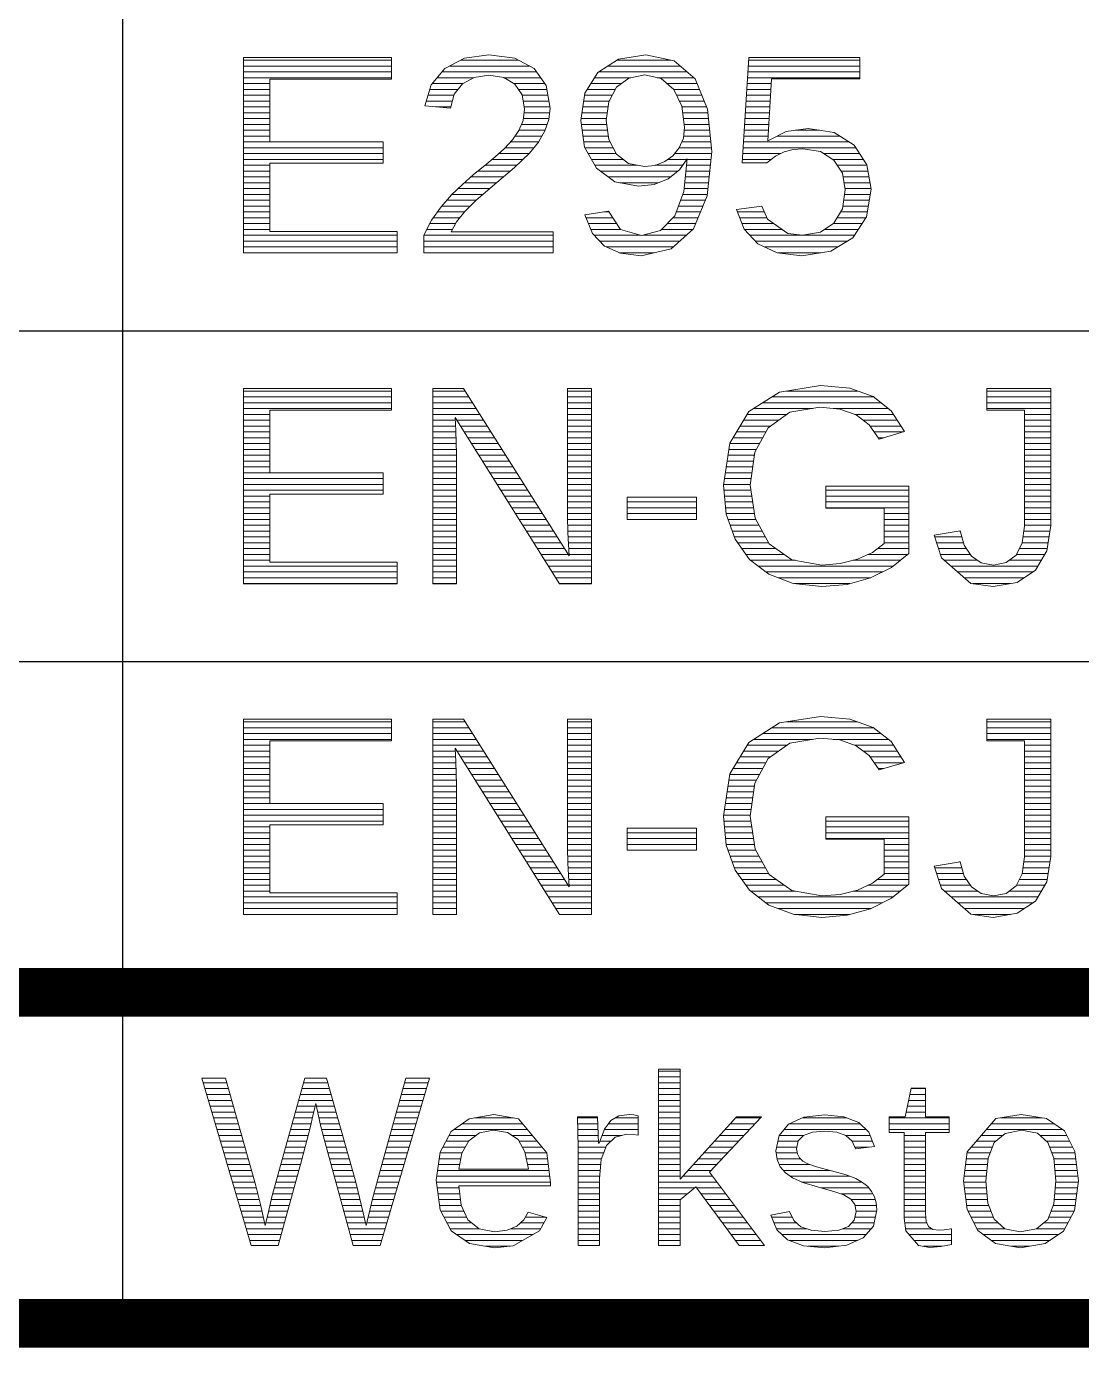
# Model space of a CAD drawing. Header units: millimetres. Extents: x 20 to 410, y 10 to 287.
# Drawn here: x 164.01 to 174.85, y 9.75 to 23.33 of the extents above; entities that cross this region are included whole.
import ezdxf

# ---------------------------------------------------------------- set-up
doc = ezdxf.new("R2010")
doc.units = ezdxf.units.MM
for name, color, linetype, lineweight in [('DUENN', 7, 'Continuous', 25), ('KANTEN', 7, 'Continuous', 50), ('TEXT', 7, 'Continuous', 13)]:
    doc.layers.add(name, color=color, linetype=linetype, lineweight=lineweight)

msp = doc.modelspace()

# ---------------------------------------------------------------- linework, layer by layer
at = {"layer": 'DUENN', "lineweight": 25}
for points in [[(165, 10), (165, 61)], [(20, 20.2), (200, 20.2)], [(20, 16.8), (200, 16.8)]]:
    msp.add_lwpolyline(points, dxfattribs=at)
at = {"layer": 'KANTEN', "lineweight": 50, "const_width": 0.5}
for points in [[(20, 10), (410, 10), (410, 287), (20, 287)], [(20, 10), (200, 10), (200, 61), (20, 61)]]:
    msp.add_lwpolyline(points, close=True, dxfattribs=at)
msp.add_lwpolyline([(20, 13.4), (200, 13.4)], dxfattribs=at)
at = {"layer": 'TEXT', "lineweight": 13}
for p, q in [((166.239, 22.981), (167.762, 22.981)), ((168.472, 22.981), (169.065, 22.981)), ((170.076, 22.981), (170.635, 22.981)), ((171.43, 22.981), (172.572, 22.981)), ((166.239, 22.921), (167.762, 22.921)), ((166.239, 22.861), (167.762, 22.861)), ((168.281, 22.861), (169.249, 22.861)), ((168.359, 22.921), (169.175, 22.921)), ((169.889, 22.861), (170.796, 22.861)), ((169.982, 22.921), (170.727, 22.921)), ((171.422, 22.861), (172.572, 22.861)), ((171.426, 22.921), (172.572, 22.921)), ((166.239, 22.801), (167.762, 22.801)), ((166.239, 22.741), (166.511, 22.741)), ((166.239, 22.681), (166.511, 22.681)), ((168.155, 22.681), (168.447, 22.681)), ((168.181, 22.741), (168.498, 22.741)), ((168.231, 22.801), (168.607, 22.801)), ((168.916, 22.801), (169.292, 22.801)), ((169.018, 22.741), (169.334, 22.741)), ((169.065, 22.681), (169.356, 22.681)), ((169.772, 22.681), (170.06, 22.681)), ((169.809, 22.741), (170.123, 22.741)), ((169.847, 22.801), (170.219, 22.801)), ((170.489, 22.801), (170.865, 22.801)), ((170.591, 22.741), (170.899, 22.741)), ((170.661, 22.681), (170.924, 22.681)), ((171.411, 22.681), (171.659, 22.681)), ((171.415, 22.741), (171.662, 22.741)), ((171.419, 22.801), (172.572, 22.801)), ((166.239, 22.621), (166.511, 22.621)), ((166.239, 22.561), (166.511, 22.561)), ((168.119, 22.561), (168.387, 22.561)), ((168.137, 22.621), (168.404, 22.621)), ((169.103, 22.621), (169.366, 22.621)), ((169.113, 22.561), (169.377, 22.561)), ((169.735, 22.561), (169.995, 22.561)), ((169.745, 22.621), (170.028, 22.621)), ((170.69, 22.621), (170.949, 22.621)), ((170.72, 22.561), (170.974, 22.561)), ((171.404, 22.561), (171.651, 22.561)), ((171.407, 22.621), (171.655, 22.621)), ((166.239, 22.501), (166.511, 22.501)), ((166.239, 22.441), (166.511, 22.441)), ((168.211, 22.501), (168.37, 22.501)), ((169.122, 22.441), (169.384, 22.441)), ((169.123, 22.501), (169.387, 22.501)), ((169.717, 22.441), (169.976, 22.441)), ((169.726, 22.501), (169.984, 22.501)), ((170.746, 22.501), (170.999, 22.501)), ((170.753, 22.441), (171.012, 22.441)), ((171.396, 22.441), (171.644, 22.441)), ((171.4, 22.501), (171.648, 22.501)), ((166.239, 22.381), (166.511, 22.381)), ((166.239, 22.321), (166.511, 22.321)), ((169.095, 22.321), (169.359, 22.321)), ((169.114, 22.381), (169.378, 22.381)), ((169.707, 22.381), (169.968, 22.381)), ((169.71, 22.321), (169.97, 22.321)), ((170.761, 22.381), (171.018, 22.381)), ((170.769, 22.321), (171.024, 22.321)), ((171.389, 22.321), (171.637, 22.321)), ((171.393, 22.381), (171.64, 22.381)), ((166.239, 22.261), (166.511, 22.261)), ((166.239, 22.201), (166.511, 22.201)), ((166.239, 22.141), (166.511, 22.141)), ((168.984, 22.141), (169.271, 22.141)), ((169.03, 22.201), (169.305, 22.201)), ((169.071, 22.261), (169.338, 22.261)), ((169.719, 22.261), (169.978, 22.261)), ((169.728, 22.201), (169.987, 22.201)), ((169.737, 22.141), (170.004, 22.141)), ((170.742, 22.141), (171.042, 22.141)), ((170.761, 22.201), (171.036, 22.201)), ((170.769, 22.261), (171.03, 22.261)), ((171.378, 22.141), (172.458, 22.141)), ((171.381, 22.201), (171.629, 22.201)), ((171.385, 22.261), (171.633, 22.261)), ((171.722, 22.201), (172.363, 22.201)), ((171.907, 22.261), (172.157, 22.261)), ((166.239, 22.081), (167.676, 22.081)), ((166.239, 22.021), (167.676, 22.021)), ((168.865, 22.021), (169.174, 22.021)), ((168.93, 22.081), (169.223, 22.081)), ((169.747, 22.081), (170.036, 22.081)), ((169.781, 22.021), (170.068, 22.021)), ((170.67, 22.021), (171.049, 22.021)), ((170.717, 22.081), (171.048, 22.081)), ((171.37, 22.021), (171.76, 22.021)), ((171.374, 22.081), (172.53, 22.081)), ((172.2, 22.021), (172.569, 22.021)), ((166.239, 21.961), (167.676, 21.961)), ((166.239, 21.901), (166.511, 21.901)), ((168.723, 21.901), (169.049, 21.901)), ((168.796, 21.961), (169.112, 21.961)), ((169.815, 21.961), (170.142, 21.961)), ((169.849, 21.901), (170.289, 21.901)), ((170.471, 21.901), (170.753, 21.901)), ((170.6, 21.961), (170.793, 21.961)), ((170.791, 21.901), (171.037, 21.901)), ((170.797, 21.961), (171.043, 21.961)), ((171.367, 21.961), (171.661, 21.961)), ((172.294, 21.961), (172.609, 21.961)), ((172.34, 21.901), (172.646, 21.901)), ((166.239, 21.841), (166.511, 21.841)), ((166.239, 21.781), (166.511, 21.781)), ((168.577, 21.781), (168.91, 21.781)), ((168.649, 21.841), (168.982, 21.841)), ((169.906, 21.841), (170.706, 21.841)), ((169.988, 21.781), (170.627, 21.781)), ((170.779, 21.781), (171.024, 21.781)), ((170.785, 21.841), (171.03, 21.841)), ((172.379, 21.841), (172.657, 21.841)), ((172.4, 21.781), (172.667, 21.781)), ((166.239, 21.721), (166.511, 21.721)), ((166.239, 21.661), (166.511, 21.661)), ((166.239, 21.601), (166.511, 21.601)), ((168.382, 21.601), (168.699, 21.601)), ((168.444, 21.661), (168.768, 21.661)), ((168.508, 21.721), (168.839, 21.721)), ((170.108, 21.721), (170.5, 21.721)), ((170.752, 21.601), (171.006, 21.601)), ((170.766, 21.661), (171.012, 21.661)), ((170.773, 21.721), (171.018, 21.721)), ((172.41, 21.721), (172.677, 21.721)), ((172.416, 21.601), (172.681, 21.601)), ((172.42, 21.661), (172.688, 21.661)), ((166.239, 21.541), (166.511, 21.541)), ((166.239, 21.481), (166.511, 21.481)), ((168.275, 21.481), (168.569, 21.481)), ((168.328, 21.541), (168.629, 21.541)), ((170.708, 21.481), (170.96, 21.481)), ((170.73, 21.541), (170.985, 21.541)), ((172.398, 21.481), (172.661, 21.481)), ((172.407, 21.541), (172.671, 21.541)), ((166.239, 21.421), (166.511, 21.421)), ((166.239, 21.361), (166.511, 21.361)), ((168.189, 21.361), (168.463, 21.361)), ((168.232, 21.421), (168.51, 21.421)), ((169.758, 21.361), (170.035, 21.361)), ((169.943, 21.421), (169.995, 21.421)), ((170.65, 21.361), (170.91, 21.361)), ((170.685, 21.421), (170.935, 21.421)), ((171.316, 21.421), (171.59, 21.421)), ((171.339, 21.361), (171.616, 21.361)), ((172.339, 21.361), (172.636, 21.361)), ((172.374, 21.421), (172.651, 21.421)), ((166.239, 21.301), (166.511, 21.301)), ((166.239, 21.241), (166.511, 21.241)), ((168.123, 21.241), (168.387, 21.241)), ((168.154, 21.301), (168.42, 21.301)), ((169.784, 21.301), (170.074, 21.301)), ((169.809, 21.241), (170.113, 21.241)), ((170.536, 21.241), (170.854, 21.241)), ((170.593, 21.301), (170.885, 21.301)), ((171.362, 21.301), (171.688, 21.301)), ((171.386, 21.241), (171.772, 21.241)), ((172.21, 21.241), (172.558, 21.241)), ((172.3, 21.301), (172.597, 21.301)), ((166.239, 21.181), (167.82, 21.181)), ((166.239, 21.121), (167.82, 21.121)), ((166.239, 21.061), (167.82, 21.061)), ((168.092, 21.181), (169.421, 21.181)), ((168.092, 21.121), (169.421, 21.121)), ((168.092, 21.061), (169.421, 21.061)), ((169.844, 21.181), (170.319, 21.181)), ((169.901, 21.121), (170.723, 21.121)), ((169.968, 21.061), (170.657, 21.061)), ((170.341, 21.181), (170.788, 21.181)), ((171.442, 21.181), (171.98, 21.181)), ((171.498, 21.121), (172.447, 21.121)), ((171.595, 21.061), (172.348, 21.061)), ((171.985, 21.181), (172.519, 21.181)), ((166.239, 21.001), (167.82, 21.001)), ((168.092, 21.001), (169.421, 21.001)), ((170.102, 21.001), (170.459, 21.001)), ((171.729, 21.001), (172.173, 21.001)), ((166.239, 19.581), (167.762, 19.581)), ((168.185, 19.581), (168.517, 19.581)), ((169.569, 19.581), (169.814, 19.581)), ((171.82, 19.581), (172.547, 19.581)), ((173.877, 19.581), (174.534, 19.581)), ((166.239, 19.521), (167.762, 19.521)), ((166.239, 19.461), (167.762, 19.461)), ((168.185, 19.521), (168.555, 19.521)), ((168.185, 19.461), (168.593, 19.461)), ((169.569, 19.521), (169.814, 19.521)), ((169.569, 19.461), (169.814, 19.461)), ((171.577, 19.461), (172.788, 19.461)), ((171.671, 19.521), (172.713, 19.521)), ((173.877, 19.521), (174.534, 19.521)), ((173.877, 19.461), (174.534, 19.461)), ((166.239, 19.401), (167.762, 19.401)), ((166.239, 19.341), (166.511, 19.341)), ((166.239, 19.281), (166.511, 19.281)), ((168.185, 19.401), (168.631, 19.401)), ((168.185, 19.341), (168.668, 19.341)), ((168.185, 19.281), (168.414, 19.281)), ((168.43, 19.281), (168.706, 19.281)), ((169.569, 19.401), (169.814, 19.401)), ((169.569, 19.341), (169.814, 19.341)), ((169.569, 19.281), (169.814, 19.281)), ((171.379, 19.281), (171.74, 19.281)), ((171.415, 19.341), (171.825, 19.341)), ((171.483, 19.401), (172.085, 19.401)), ((172.297, 19.401), (172.864, 19.401)), ((172.519, 19.341), (172.916, 19.341)), ((172.607, 19.281), (172.955, 19.281)), ((173.877, 19.401), (174.534, 19.401)), ((174.263, 19.341), (174.534, 19.341)), ((174.263, 19.281), (174.534, 19.281)), ((166.239, 19.221), (166.511, 19.221)), ((166.239, 19.161), (166.511, 19.161)), ((168.185, 19.221), (168.417, 19.221)), ((168.185, 19.161), (168.42, 19.161)), ((168.468, 19.221), (168.744, 19.221)), ((168.505, 19.161), (168.782, 19.161)), ((169.569, 19.221), (169.814, 19.221)), ((169.569, 19.161), (169.814, 19.161)), ((171.306, 19.161), (171.606, 19.161)), ((171.342, 19.221), (171.654, 19.221)), ((172.678, 19.221), (172.993, 19.221)), ((172.719, 19.161), (173.022, 19.161)), ((174.263, 19.221), (174.534, 19.221)), ((174.263, 19.161), (174.534, 19.161)), ((166.239, 19.101), (166.511, 19.101)), ((166.239, 19.041), (166.511, 19.041)), ((168.185, 19.101), (168.422, 19.101)), ((168.185, 19.041), (168.424, 19.041)), ((168.543, 19.101), (168.82, 19.101)), ((168.581, 19.041), (168.858, 19.041)), ((169.569, 19.101), (169.814, 19.101)), ((169.569, 19.041), (169.814, 19.041)), ((171.235, 19.041), (171.541, 19.041)), ((171.269, 19.101), (171.574, 19.101)), ((172.761, 19.101), (172.819, 19.101)), ((174.263, 19.101), (174.534, 19.101)), ((174.263, 19.041), (174.534, 19.041)), ((166.239, 18.981), (166.511, 18.981)), ((166.239, 18.921), (166.511, 18.921)), ((168.185, 18.981), (168.425, 18.981)), ((168.185, 18.921), (168.427, 18.921)), ((168.619, 18.981), (168.895, 18.981)), ((168.656, 18.921), (168.933, 18.921)), ((169.569, 18.981), (169.814, 18.981)), ((169.569, 18.921), (169.814, 18.921)), ((171.216, 18.921), (171.488, 18.921)), ((171.226, 18.981), (171.508, 18.981)), ((174.263, 18.981), (174.534, 18.981)), ((174.263, 18.921), (174.534, 18.921)), ((166.239, 18.861), (166.511, 18.861)), ((166.239, 18.801), (166.511, 18.801)), ((166.239, 18.741), (166.511, 18.741)), ((168.185, 18.861), (168.427, 18.861)), ((168.185, 18.801), (168.427, 18.801)), ((168.185, 18.741), (168.427, 18.741)), ((168.694, 18.861), (168.971, 18.861)), ((168.732, 18.801), (169.009, 18.801)), ((168.769, 18.741), (169.047, 18.741)), ((169.569, 18.861), (169.814, 18.861)), ((169.569, 18.801), (169.814, 18.801)), ((169.569, 18.741), (169.814, 18.741)), ((171.189, 18.741), (171.463, 18.741)), ((171.198, 18.801), (171.472, 18.801)), ((171.207, 18.861), (171.48, 18.861)), ((174.263, 18.861), (174.534, 18.861)), ((174.263, 18.801), (174.534, 18.801)), ((174.263, 18.741), (174.534, 18.741)), ((166.239, 18.681), (167.676, 18.681)), ((166.239, 18.621), (167.676, 18.621)), ((168.185, 18.681), (168.427, 18.681)), ((168.185, 18.621), (168.427, 18.621)), ((168.807, 18.681), (169.085, 18.681)), ((168.845, 18.621), (169.122, 18.621)), ((169.569, 18.681), (169.814, 18.681)), ((169.569, 18.621), (169.814, 18.621)), ((171.171, 18.621), (171.447, 18.621)), ((171.18, 18.681), (171.455, 18.681)), ((174.263, 18.681), (174.534, 18.681)), ((174.263, 18.621), (174.534, 18.621)), ((166.239, 18.561), (167.676, 18.561)), ((166.239, 18.501), (166.511, 18.501)), ((168.185, 18.561), (168.427, 18.561)), ((168.185, 18.501), (168.427, 18.501)), ((168.882, 18.561), (169.16, 18.561)), ((168.92, 18.501), (169.198, 18.501)), ((169.569, 18.561), (169.814, 18.561)), ((169.569, 18.501), (169.814, 18.501)), ((171.175, 18.561), (171.453, 18.561)), ((171.181, 18.501), (171.462, 18.501)), ((172.223, 18.561), (173.074, 18.561)), ((172.223, 18.501), (173.074, 18.501)), ((174.263, 18.561), (174.534, 18.561)), ((174.263, 18.501), (174.534, 18.501)), ((166.239, 18.441), (166.511, 18.441)), ((166.239, 18.381), (166.511, 18.381)), ((168.185, 18.441), (168.427, 18.441)), ((168.185, 18.381), (168.427, 18.381)), ((168.958, 18.441), (169.236, 18.441)), ((168.995, 18.381), (169.274, 18.381)), ((169.569, 18.441), (169.814, 18.441)), ((169.569, 18.381), (169.814, 18.381)), ((170.181, 18.441), (170.894, 18.441)), ((170.181, 18.381), (170.894, 18.381)), ((171.187, 18.441), (171.471, 18.441)), ((171.193, 18.381), (171.479, 18.381)), ((172.223, 18.441), (173.074, 18.441)), ((172.223, 18.381), (173.074, 18.381)), ((174.263, 18.441), (174.534, 18.441)), ((174.263, 18.381), (174.534, 18.381)), ((166.239, 18.321), (166.511, 18.321)), ((166.239, 18.261), (166.511, 18.261)), ((166.239, 18.201), (166.511, 18.201)), ((168.185, 18.321), (168.427, 18.321)), ((168.185, 18.261), (168.427, 18.261)), ((168.185, 18.201), (168.427, 18.201)), ((169.033, 18.321), (169.312, 18.321)), ((169.071, 18.261), (169.35, 18.261)), ((169.109, 18.201), (169.387, 18.201)), ((169.569, 18.321), (169.814, 18.321)), ((169.57, 18.261), (169.814, 18.261)), ((169.572, 18.201), (169.814, 18.201)), ((170.181, 18.321), (170.894, 18.321)), ((170.181, 18.261), (170.894, 18.261)), ((171.199, 18.321), (171.488, 18.321)), ((171.219, 18.261), (171.501, 18.261)), ((171.24, 18.201), (171.535, 18.201)), ((172.823, 18.321), (173.074, 18.321)), ((172.823, 18.261), (173.074, 18.261)), ((172.823, 18.201), (173.074, 18.201)), ((174.263, 18.321), (174.534, 18.321)), ((174.263, 18.261), (174.534, 18.261)), ((174.263, 18.201), (174.534, 18.201)), ((166.239, 18.141), (166.511, 18.141)), ((166.239, 18.081), (166.511, 18.081)), ((168.185, 18.141), (168.427, 18.141)), ((168.185, 18.081), (168.427, 18.081)), ((169.146, 18.141), (169.425, 18.141)), ((169.184, 18.081), (169.463, 18.081)), ((169.573, 18.141), (169.814, 18.141)), ((169.576, 18.081), (169.814, 18.081)), ((171.261, 18.141), (171.569, 18.141)), ((171.282, 18.081), (171.602, 18.081)), ((172.823, 18.141), (173.074, 18.141)), ((172.823, 18.081), (173.074, 18.081)), ((173.343, 18.081), (173.621, 18.081)), ((173.594, 18.141), (173.604, 18.141)), ((174.249, 18.081), (174.516, 18.081)), ((174.256, 18.141), (174.525, 18.141)), ((166.239, 18.021), (166.511, 18.021)), ((166.239, 17.961), (166.511, 17.961)), ((168.185, 18.021), (168.427, 18.021)), ((168.185, 17.961), (168.427, 17.961)), ((169.222, 18.021), (169.501, 18.021)), ((169.259, 17.961), (169.539, 17.961)), ((169.579, 18.021), (169.814, 18.021)), ((169.582, 17.961), (169.814, 17.961)), ((171.316, 18.021), (171.636, 18.021)), ((171.359, 17.961), (171.713, 17.961)), ((172.753, 17.961), (173.074, 17.961)), ((172.823, 18.021), (173.074, 18.021)), ((173.362, 18.021), (173.638, 18.021)), ((173.381, 17.961), (173.668, 17.961)), ((174.212, 17.961), (174.498, 17.961)), ((174.242, 18.021), (174.507, 18.021)), ((166.239, 17.901), (166.511, 17.901)), ((166.239, 17.841), (166.511, 17.841)), ((168.185, 17.901), (168.427, 17.901)), ((168.185, 17.841), (168.427, 17.841)), ((169.297, 17.901), (169.577, 17.901)), ((169.335, 17.841), (169.814, 17.841)), ((169.585, 17.901), (169.814, 17.901)), ((171.401, 17.901), (171.798, 17.901)), ((171.449, 17.841), (171.907, 17.841)), ((172.505, 17.841), (172.987, 17.841)), ((172.655, 17.901), (173.061, 17.901)), ((173.4, 17.901), (173.708, 17.901)), ((173.441, 17.841), (173.782, 17.841)), ((174.107, 17.841), (174.437, 17.841)), ((174.181, 17.901), (174.472, 17.901)), ((166.239, 17.781), (167.82, 17.781)), ((166.239, 17.721), (167.82, 17.721)), ((166.239, 17.661), (167.82, 17.661)), ((168.185, 17.781), (168.427, 17.781)), ((168.185, 17.721), (168.427, 17.721)), ((168.185, 17.661), (168.427, 17.661)), ((169.372, 17.781), (169.814, 17.781)), ((169.41, 17.721), (169.814, 17.721)), ((169.448, 17.661), (169.814, 17.661)), ((171.527, 17.781), (172.913, 17.781)), ((171.606, 17.721), (172.804, 17.721)), ((171.732, 17.661), (172.685, 17.661)), ((173.51, 17.781), (174.401, 17.781)), ((173.579, 17.721), (174.35, 17.721)), ((173.648, 17.661), (174.26, 17.661)), ((166.239, 17.601), (167.82, 17.601)), ((168.185, 17.601), (168.427, 17.601)), ((169.486, 17.601), (169.814, 17.601)), ((171.9, 17.601), (172.47, 17.601)), ((173.734, 17.601), (174.119, 17.601)), ((166.239, 16.181), (167.762, 16.181)), ((168.185, 16.181), (168.517, 16.181)), ((169.569, 16.181), (169.814, 16.181)), ((171.82, 16.181), (172.547, 16.181)), ((173.877, 16.181), (174.534, 16.181)), ((166.239, 16.121), (167.762, 16.121)), ((166.239, 16.061), (167.762, 16.061)), ((168.185, 16.121), (168.555, 16.121)), ((168.185, 16.061), (168.593, 16.061)), ((169.569, 16.121), (169.814, 16.121)), ((169.569, 16.061), (169.814, 16.061)), ((171.577, 16.061), (172.788, 16.061)), ((171.671, 16.121), (172.713, 16.121)), ((173.877, 16.121), (174.534, 16.121)), ((173.877, 16.061), (174.534, 16.061)), ((166.239, 16.001), (167.762, 16.001)), ((166.239, 15.941), (166.511, 15.941)), ((168.185, 16.001), (168.631, 16.001)), ((168.185, 15.941), (168.668, 15.941)), ((169.569, 16.001), (169.814, 16.001)), ((169.569, 15.941), (169.814, 15.941)), ((171.415, 15.941), (171.825, 15.941)), ((171.483, 16.001), (172.085, 16.001)), ((172.297, 16.001), (172.864, 16.001)), ((172.519, 15.941), (172.916, 15.941)), ((173.877, 16.001), (174.534, 16.001)), ((174.263, 15.941), (174.534, 15.941)), ((166.239, 15.881), (166.511, 15.881)), ((166.239, 15.821), (166.511, 15.821)), ((166.239, 15.761), (166.511, 15.761)), ((168.185, 15.881), (168.414, 15.881)), ((168.185, 15.821), (168.417, 15.821)), ((168.185, 15.761), (168.42, 15.761)), ((168.43, 15.881), (168.706, 15.881)), ((168.468, 15.821), (168.744, 15.821)), ((168.505, 15.761), (168.782, 15.761)), ((169.569, 15.881), (169.814, 15.881)), ((169.569, 15.821), (169.814, 15.821)), ((169.569, 15.761), (169.814, 15.761)), ((171.306, 15.761), (171.606, 15.761)), ((171.342, 15.821), (171.654, 15.821)), ((171.379, 15.881), (171.74, 15.881)), ((172.607, 15.881), (172.955, 15.881)), ((172.678, 15.821), (172.993, 15.821)), ((172.719, 15.761), (173.022, 15.761)), ((174.263, 15.881), (174.534, 15.881)), ((174.263, 15.821), (174.534, 15.821)), ((174.263, 15.761), (174.534, 15.761)), ((166.239, 15.701), (166.511, 15.701)), ((166.239, 15.641), (166.511, 15.641)), ((168.185, 15.701), (168.422, 15.701)), ((168.185, 15.641), (168.424, 15.641)), ((168.543, 15.701), (168.82, 15.701)), ((168.581, 15.641), (168.858, 15.641)), ((169.569, 15.701), (169.814, 15.701)), ((169.569, 15.641), (169.814, 15.641)), ((171.235, 15.641), (171.541, 15.641)), ((171.269, 15.701), (171.574, 15.701)), ((172.761, 15.701), (172.819, 15.701)), ((174.263, 15.701), (174.534, 15.701)), ((174.263, 15.641), (174.534, 15.641)), ((166.239, 15.581), (166.511, 15.581)), ((166.239, 15.521), (166.511, 15.521)), ((168.185, 15.581), (168.425, 15.581)), ((168.185, 15.521), (168.427, 15.521)), ((168.619, 15.581), (168.895, 15.581)), ((168.656, 15.521), (168.933, 15.521)), ((169.569, 15.581), (169.814, 15.581)), ((169.569, 15.521), (169.814, 15.521)), ((171.216, 15.521), (171.488, 15.521)), ((171.226, 15.581), (171.508, 15.581)), ((174.263, 15.581), (174.534, 15.581)), ((174.263, 15.521), (174.534, 15.521)), ((166.239, 15.461), (166.511, 15.461)), ((166.239, 15.401), (166.511, 15.401)), ((168.185, 15.461), (168.427, 15.461)), ((168.185, 15.401), (168.427, 15.401)), ((168.694, 15.461), (168.971, 15.461)), ((168.732, 15.401), (169.009, 15.401)), ((169.569, 15.461), (169.814, 15.461)), ((169.569, 15.401), (169.814, 15.401)), ((171.198, 15.401), (171.472, 15.401)), ((171.207, 15.461), (171.48, 15.461)), ((174.263, 15.461), (174.534, 15.461)), ((174.263, 15.401), (174.534, 15.401)), ((166.239, 15.341), (166.511, 15.341)), ((166.239, 15.281), (167.676, 15.281)), ((166.239, 15.221), (167.676, 15.221)), ((168.185, 15.341), (168.427, 15.341)), ((168.185, 15.281), (168.427, 15.281)), ((168.185, 15.221), (168.427, 15.221)), ((168.769, 15.341), (169.047, 15.341)), ((168.807, 15.281), (169.085, 15.281)), ((168.845, 15.221), (169.122, 15.221)), ((169.569, 15.341), (169.814, 15.341)), ((169.569, 15.281), (169.814, 15.281)), ((169.569, 15.221), (169.814, 15.221)), ((171.171, 15.221), (171.447, 15.221)), ((171.18, 15.281), (171.455, 15.281)), ((171.189, 15.341), (171.463, 15.341)), ((174.263, 15.341), (174.534, 15.341)), ((174.263, 15.281), (174.534, 15.281)), ((174.263, 15.221), (174.534, 15.221)), ((166.239, 15.161), (167.676, 15.161)), ((166.239, 15.101), (166.511, 15.101)), ((168.185, 15.161), (168.427, 15.161)), ((168.185, 15.101), (168.427, 15.101)), ((168.882, 15.161), (169.16, 15.161)), ((168.92, 15.101), (169.198, 15.101)), ((169.569, 15.161), (169.814, 15.161)), ((169.569, 15.101), (169.814, 15.101)), ((171.175, 15.161), (171.453, 15.161)), ((171.181, 15.101), (171.462, 15.101)), ((172.223, 15.161), (173.074, 15.161)), ((172.223, 15.101), (173.074, 15.101)), ((174.263, 15.161), (174.534, 15.161)), ((174.263, 15.101), (174.534, 15.101)), ((166.239, 15.041), (166.511, 15.041)), ((166.239, 14.981), (166.511, 14.981)), ((168.185, 15.041), (168.427, 15.041)), ((168.185, 14.981), (168.427, 14.981)), ((168.958, 15.041), (169.236, 15.041)), ((168.995, 14.981), (169.274, 14.981)), ((169.569, 15.041), (169.814, 15.041)), ((169.569, 14.981), (169.814, 14.981)), ((170.181, 15.041), (170.894, 15.041)), ((170.181, 14.981), (170.894, 14.981)), ((171.187, 15.041), (171.471, 15.041)), ((171.193, 14.981), (171.479, 14.981)), ((172.223, 15.041), (173.074, 15.041)), ((172.223, 14.981), (173.074, 14.981)), ((174.263, 15.041), (174.534, 15.041)), ((174.263, 14.981), (174.534, 14.981)), ((166.239, 14.921), (166.511, 14.921)), ((166.239, 14.861), (166.511, 14.861)), ((166.239, 14.801), (166.511, 14.801)), ((168.185, 14.921), (168.427, 14.921)), ((168.185, 14.861), (168.427, 14.861)), ((168.185, 14.801), (168.427, 14.801)), ((169.033, 14.921), (169.312, 14.921)), ((169.071, 14.861), (169.35, 14.861)), ((169.109, 14.801), (169.387, 14.801)), ((169.569, 14.921), (169.814, 14.921)), ((169.57, 14.861), (169.814, 14.861)), ((169.572, 14.801), (169.814, 14.801)), ((170.181, 14.921), (170.894, 14.921)), ((170.181, 14.861), (170.894, 14.861)), ((171.199, 14.921), (171.488, 14.921)), ((171.219, 14.861), (171.501, 14.861)), ((171.24, 14.801), (171.535, 14.801)), ((172.823, 14.921), (173.074, 14.921)), ((172.823, 14.861), (173.074, 14.861)), ((172.823, 14.801), (173.074, 14.801)), ((174.263, 14.921), (174.534, 14.921)), ((174.263, 14.861), (174.534, 14.861)), ((174.263, 14.801), (174.534, 14.801)), ((166.239, 14.741), (166.511, 14.741)), ((166.239, 14.681), (166.511, 14.681)), ((168.185, 14.741), (168.427, 14.741)), ((168.185, 14.681), (168.427, 14.681)), ((169.146, 14.741), (169.425, 14.741)), ((169.184, 14.681), (169.463, 14.681)), ((169.573, 14.741), (169.814, 14.741)), ((169.576, 14.681), (169.814, 14.681)), ((171.261, 14.741), (171.569, 14.741)), ((171.282, 14.681), (171.602, 14.681)), ((172.823, 14.741), (173.074, 14.741)), ((172.823, 14.681), (173.074, 14.681)), ((173.343, 14.681), (173.621, 14.681)), ((173.594, 14.741), (173.604, 14.741)), ((174.249, 14.681), (174.516, 14.681)), ((174.256, 14.741), (174.525, 14.741)), ((166.239, 14.621), (166.511, 14.621)), ((166.239, 14.561), (166.511, 14.561)), ((168.185, 14.621), (168.427, 14.621)), ((168.185, 14.561), (168.427, 14.561)), ((169.222, 14.621), (169.501, 14.621)), ((169.259, 14.561), (169.539, 14.561)), ((169.579, 14.621), (169.814, 14.621)), ((169.582, 14.561), (169.814, 14.561)), ((171.316, 14.621), (171.636, 14.621)), ((171.359, 14.561), (171.713, 14.561)), ((172.753, 14.561), (173.074, 14.561)), ((172.823, 14.621), (173.074, 14.621)), ((173.362, 14.621), (173.638, 14.621)), ((173.381, 14.561), (173.668, 14.561)), ((174.212, 14.561), (174.498, 14.561)), ((174.242, 14.621), (174.507, 14.621)), ((166.239, 14.501), (166.511, 14.501)), ((166.239, 14.441), (166.511, 14.441)), ((168.185, 14.501), (168.427, 14.501)), ((168.185, 14.441), (168.427, 14.441)), ((169.297, 14.501), (169.577, 14.501)), ((169.335, 14.441), (169.814, 14.441)), ((169.585, 14.501), (169.814, 14.501)), ((171.401, 14.501), (171.798, 14.501)), ((171.449, 14.441), (171.907, 14.441)), ((172.505, 14.441), (172.987, 14.441)), ((172.655, 14.501), (173.061, 14.501)), ((173.4, 14.501), (173.708, 14.501)), ((173.441, 14.441), (173.782, 14.441)), ((174.107, 14.441), (174.437, 14.441)), ((174.181, 14.501), (174.472, 14.501)), ((166.239, 14.381), (167.82, 14.381)), ((166.239, 14.321), (167.82, 14.321)), ((166.239, 14.261), (167.82, 14.261)), ((168.185, 14.381), (168.427, 14.381)), ((168.185, 14.321), (168.427, 14.321)), ((168.185, 14.261), (168.427, 14.261)), ((169.372, 14.381), (169.814, 14.381)), ((169.41, 14.321), (169.814, 14.321)), ((169.448, 14.261), (169.814, 14.261)), ((171.527, 14.381), (172.913, 14.381)), ((171.606, 14.321), (172.804, 14.321)), ((171.732, 14.261), (172.685, 14.261)), ((173.51, 14.381), (174.401, 14.381)), ((173.579, 14.321), (174.35, 14.321)), ((173.648, 14.261), (174.26, 14.261)), ((166.239, 14.201), (167.82, 14.201)), ((168.185, 14.201), (168.427, 14.201)), ((169.486, 14.201), (169.814, 14.201)), ((171.9, 14.201), (172.47, 14.201)), ((173.734, 14.201), (174.119, 14.201)), ((170.505, 12.591), (170.725, 12.591)), ((170.505, 12.531), (170.725, 12.531)), ((165.825, 12.471), (166.068, 12.471)), ((165.843, 12.411), (166.085, 12.411)), ((166.84, 12.411), (167.124, 12.411)), ((166.857, 12.471), (167.108, 12.471)), ((167.878, 12.411), (168.119, 12.411)), ((167.895, 12.471), (168.137, 12.471)), ((170.505, 12.471), (170.725, 12.471)), ((170.505, 12.411), (170.725, 12.411)), ((173.1, 12.411), (173.247, 12.411)), ((165.861, 12.351), (166.102, 12.351)), ((165.878, 12.291), (166.119, 12.291)), ((165.896, 12.231), (166.136, 12.231)), ((166.79, 12.231), (166.976, 12.231)), ((166.807, 12.291), (167.158, 12.291)), ((166.823, 12.351), (167.141, 12.351)), ((166.989, 12.231), (167.175, 12.231)), ((167.828, 12.231), (168.066, 12.231)), ((167.845, 12.291), (168.084, 12.291)), ((167.861, 12.351), (168.101, 12.351)), ((170.505, 12.351), (170.725, 12.351)), ((170.505, 12.291), (170.725, 12.291)), ((170.505, 12.231), (170.725, 12.231)), ((173.06, 12.231), (173.247, 12.231)), ((173.073, 12.291), (173.247, 12.291)), ((173.086, 12.351), (173.247, 12.351)), ((165.914, 12.171), (166.153, 12.171)), ((165.931, 12.111), (166.169, 12.111)), ((166.756, 12.111), (166.949, 12.111)), ((166.773, 12.171), (166.963, 12.171)), ((167.002, 12.171), (167.191, 12.171)), ((167.016, 12.111), (167.208, 12.111)), ((167.795, 12.111), (168.031, 12.111)), ((167.811, 12.171), (168.048, 12.171)), ((168.615, 12.111), (169.009, 12.111)), ((169.671, 12.111), (169.879, 12.111)), ((170.064, 12.111), (170.296, 12.111)), ((170.505, 12.171), (170.725, 12.171)), ((170.505, 12.111), (170.725, 12.111)), ((171.297, 12.111), (171.554, 12.111)), ((171.982, 12.111), (172.438, 12.111)), ((172.875, 12.111), (173.491, 12.111)), ((173.047, 12.171), (173.247, 12.171)), ((174.022, 12.111), (174.443, 12.111)), ((165.949, 12.051), (166.186, 12.051)), ((165.967, 11.991), (166.203, 11.991)), ((166.722, 11.991), (166.92, 11.991)), ((166.739, 12.051), (166.935, 12.051)), ((167.029, 12.051), (167.225, 12.051)), ((167.044, 11.991), (167.242, 11.991)), ((167.761, 11.991), (167.995, 11.991)), ((167.778, 12.051), (168.013, 12.051)), ((168.403, 11.991), (169.158, 11.991)), ((168.488, 12.051), (169.108, 12.051)), ((169.673, 12.051), (169.881, 12.051)), ((169.675, 11.991), (169.883, 11.991)), ((169.948, 11.991), (170.296, 11.991)), ((169.991, 12.051), (170.296, 12.051)), ((170.505, 12.051), (170.725, 12.051)), ((170.505, 11.991), (170.725, 11.991)), ((171.188, 11.991), (171.441, 11.991)), ((171.242, 12.051), (171.497, 12.051)), ((171.792, 11.991), (172.638, 11.991)), ((171.848, 12.051), (172.574, 12.051)), ((172.875, 12.051), (173.491, 12.051)), ((172.875, 11.991), (173.491, 11.991)), ((173.873, 11.991), (174.656, 11.991)), ((173.925, 12.051), (174.568, 12.051)), ((165.984, 11.931), (166.22, 11.931)), ((166.002, 11.871), (166.237, 11.871)), ((166.689, 11.871), (166.888, 11.871)), ((166.705, 11.931), (166.904, 11.931)), ((167.059, 11.931), (167.258, 11.931)), ((167.074, 11.871), (167.275, 11.871)), ((167.728, 11.871), (167.96, 11.871)), ((167.745, 11.931), (167.978, 11.931)), ((168.32, 11.871), (168.552, 11.871)), ((168.353, 11.931), (168.631, 11.931)), ((168.995, 11.931), (169.207, 11.931)), ((169.07, 11.871), (169.257, 11.871)), ((169.677, 11.931), (169.886, 11.931)), ((169.677, 11.871), (169.887, 11.871)), ((169.901, 11.871), (170.015, 11.871)), ((169.925, 11.931), (170.127, 11.931)), ((170.505, 11.931), (170.725, 11.931)), ((170.505, 11.871), (170.725, 11.871)), ((171.079, 11.871), (171.327, 11.871)), ((171.134, 11.931), (171.384, 11.931)), ((171.729, 11.871), (171.94, 11.871)), ((171.742, 11.931), (171.996, 11.931)), ((172.42, 11.931), (172.679, 11.931)), ((172.492, 11.871), (172.702, 11.871)), ((173.028, 11.931), (173.247, 11.931)), ((173.028, 11.871), (173.247, 11.871)), ((173.769, 11.871), (173.971, 11.871)), ((173.821, 11.931), (174.042, 11.931)), ((174.42, 11.931), (174.698, 11.931)), ((174.491, 11.871), (174.728, 11.871)), ((166.02, 11.811), (166.254, 11.811)), ((166.037, 11.751), (166.271, 11.751)), ((166.055, 11.691), (166.288, 11.691)), ((166.638, 11.691), (166.84, 11.691)), ((166.655, 11.751), (166.856, 11.751)), ((166.672, 11.811), (166.872, 11.811)), ((167.091, 11.811), (167.292, 11.811)), ((167.107, 11.751), (167.309, 11.751)), ((167.123, 11.691), (167.326, 11.691)), ((167.678, 11.691), (167.907, 11.691)), ((167.695, 11.751), (167.925, 11.751)), ((167.711, 11.811), (167.942, 11.811)), ((168.25, 11.691), (168.473, 11.691)), ((168.258, 11.751), (168.484, 11.751)), ((168.288, 11.811), (168.518, 11.811)), ((169.104, 11.811), (169.307, 11.811)), ((169.133, 11.751), (169.357, 11.751)), ((169.145, 11.691), (169.364, 11.691)), ((169.678, 11.811), (169.964, 11.811)), ((169.678, 11.751), (169.941, 11.751)), ((169.678, 11.691), (169.919, 11.691)), ((170.505, 11.811), (170.725, 11.811)), ((170.505, 11.751), (170.725, 11.751)), ((170.505, 11.691), (170.725, 11.691)), ((170.916, 11.691), (171.157, 11.691)), ((170.971, 11.751), (171.214, 11.751)), ((171.025, 11.811), (171.271, 11.811)), ((171.712, 11.751), (171.929, 11.751)), ((171.717, 11.811), (171.927, 11.811)), ((171.719, 11.691), (171.962, 11.691)), ((172.518, 11.811), (172.669, 11.811)), ((173.028, 11.811), (173.247, 11.811)), ((173.028, 11.751), (173.247, 11.751)), ((173.028, 11.691), (173.247, 11.691)), ((173.665, 11.691), (173.888, 11.691)), ((173.673, 11.751), (173.911, 11.751)), ((173.717, 11.811), (173.935, 11.811)), ((174.523, 11.811), (174.759, 11.811)), ((174.546, 11.751), (174.783, 11.751)), ((174.567, 11.691), (174.79, 11.691)), ((166.073, 11.631), (166.305, 11.631)), ((166.09, 11.571), (166.322, 11.571)), ((166.606, 11.571), (166.808, 11.571)), ((166.622, 11.631), (166.824, 11.631)), ((167.14, 11.631), (167.342, 11.631)), ((167.156, 11.571), (167.359, 11.571)), ((167.645, 11.571), (167.872, 11.571)), ((167.661, 11.631), (167.889, 11.631)), ((168.234, 11.571), (169.379, 11.571)), ((168.242, 11.631), (168.462, 11.631)), ((169.157, 11.631), (169.371, 11.631)), ((169.678, 11.631), (169.911, 11.631)), ((169.678, 11.571), (169.905, 11.571)), ((170.505, 11.631), (170.725, 11.631)), ((170.505, 11.571), (170.725, 11.571)), ((170.808, 11.571), (171.044, 11.571)), ((170.862, 11.631), (171.101, 11.631)), ((171.743, 11.631), (172.06, 11.631)), ((171.785, 11.571), (172.268, 11.571)), ((173.028, 11.631), (173.247, 11.631)), ((173.028, 11.571), (173.247, 11.571)), ((173.65, 11.571), (173.877, 11.571)), ((173.658, 11.631), (173.883, 11.631)), ((174.572, 11.631), (174.797, 11.631)), ((174.577, 11.571), (174.804, 11.571)), ((166.108, 11.511), (166.339, 11.511)), ((166.126, 11.451), (166.356, 11.451)), ((166.573, 11.451), (166.775, 11.451)), ((166.589, 11.511), (166.791, 11.511)), ((167.172, 11.511), (167.376, 11.511)), ((167.189, 11.451), (167.393, 11.451)), ((167.612, 11.451), (167.836, 11.451)), ((167.629, 11.511), (167.854, 11.511)), ((168.223, 11.451), (169.393, 11.451)), ((168.226, 11.511), (169.386, 11.511)), ((169.678, 11.511), (169.9, 11.511)), ((169.678, 11.451), (169.898, 11.451)), ((170.505, 11.511), (170.725, 11.511)), ((170.505, 11.451), (171.103, 11.451)), ((170.754, 11.511), (171.058, 11.511)), ((171.854, 11.511), (172.468, 11.511)), ((171.973, 11.451), (172.594, 11.451)), ((173.028, 11.511), (173.247, 11.511)), ((173.028, 11.451), (173.247, 11.451)), ((173.638, 11.451), (173.868, 11.451)), ((173.643, 11.511), (173.872, 11.511)), ((174.582, 11.511), (174.811, 11.511)), ((174.585, 11.451), (174.816, 11.451)), ((166.143, 11.391), (166.372, 11.391)), ((166.161, 11.331), (166.387, 11.331)), ((166.179, 11.271), (166.402, 11.271)), ((166.525, 11.271), (166.725, 11.271)), ((166.541, 11.331), (166.742, 11.331)), ((166.557, 11.391), (166.758, 11.391)), ((167.205, 11.391), (167.408, 11.391)), ((167.221, 11.331), (167.423, 11.331)), ((167.238, 11.271), (167.438, 11.271)), ((167.564, 11.271), (167.783, 11.271)), ((167.58, 11.331), (167.801, 11.331)), ((167.596, 11.391), (167.819, 11.391)), ((168.231, 11.391), (168.454, 11.391)), ((168.238, 11.331), (168.461, 11.331)), ((168.246, 11.271), (168.468, 11.271)), ((169.678, 11.391), (169.898, 11.391)), ((169.678, 11.331), (169.898, 11.331)), ((169.678, 11.271), (169.898, 11.271)), ((170.505, 11.391), (170.872, 11.391)), ((170.505, 11.331), (170.799, 11.331)), ((170.505, 11.271), (170.727, 11.271)), ((170.895, 11.391), (171.148, 11.391)), ((170.94, 11.331), (171.193, 11.331)), ((170.984, 11.271), (171.238, 11.271)), ((172.17, 11.391), (172.664, 11.391)), ((172.376, 11.331), (172.706, 11.331)), ((172.482, 11.271), (172.731, 11.271)), ((173.028, 11.391), (173.247, 11.391)), ((173.028, 11.331), (173.247, 11.331)), ((173.028, 11.271), (173.247, 11.271)), ((173.646, 11.391), (173.874, 11.391)), ((173.653, 11.331), (173.879, 11.331)), ((173.661, 11.271), (173.885, 11.271)), ((174.569, 11.271), (174.793, 11.271)), ((174.575, 11.331), (174.801, 11.331)), ((174.58, 11.391), (174.808, 11.391)), ((166.196, 11.211), (166.417, 11.211)), ((166.214, 11.151), (166.431, 11.151)), ((166.497, 11.151), (166.692, 11.151)), ((166.511, 11.211), (166.709, 11.211)), ((167.254, 11.211), (167.453, 11.211)), ((167.27, 11.151), (167.467, 11.151)), ((167.536, 11.151), (167.748, 11.151)), ((167.55, 11.211), (167.766, 11.211)), ((168.253, 11.211), (168.476, 11.211)), ((168.267, 11.151), (168.504, 11.151)), ((169.678, 11.211), (169.898, 11.211)), ((169.678, 11.151), (169.898, 11.151)), ((170.505, 11.211), (170.725, 11.211)), ((170.505, 11.151), (170.725, 11.151)), ((171.028, 11.211), (171.283, 11.211)), ((171.073, 11.151), (171.328, 11.151)), ((172.521, 11.211), (172.743, 11.211)), ((172.533, 11.151), (172.744, 11.151)), ((173.028, 11.211), (173.247, 11.211)), ((173.028, 11.151), (173.247, 11.151)), ((173.668, 11.211), (173.897, 11.211)), ((173.682, 11.151), (173.92, 11.151)), ((174.535, 11.151), (174.775, 11.151)), ((174.559, 11.211), (174.786, 11.211)), ((166.232, 11.091), (166.445, 11.091)), ((166.249, 11.031), (166.458, 11.031)), ((166.47, 11.031), (166.66, 11.031)), ((166.483, 11.091), (166.676, 11.091)), ((167.287, 11.091), (167.481, 11.091)), ((167.303, 11.031), (167.494, 11.031)), ((167.507, 11.031), (167.713, 11.031)), ((167.522, 11.091), (167.73, 11.091)), ((168.299, 11.091), (168.532, 11.091)), ((168.331, 11.031), (168.586, 11.031)), ((169.086, 11.031), (169.326, 11.031)), ((169.137, 11.091), (169.348, 11.091)), ((169.678, 11.091), (169.898, 11.091)), ((169.678, 11.031), (169.898, 11.031)), ((170.505, 11.091), (170.725, 11.091)), ((170.505, 11.031), (170.725, 11.031)), ((171.117, 11.091), (171.373, 11.091)), ((171.162, 11.031), (171.418, 11.031)), ((171.665, 11.091), (171.877, 11.091)), ((171.69, 11.031), (171.922, 11.031)), ((172.489, 11.031), (172.718, 11.031)), ((172.521, 11.091), (172.731, 11.091)), ((173.028, 11.091), (173.251, 11.091)), ((173.034, 11.031), (173.262, 11.031)), ((173.713, 11.091), (173.943, 11.091)), ((173.744, 11.031), (173.994, 11.031)), ((174.462, 11.031), (174.711, 11.031)), ((174.512, 11.091), (174.743, 11.091)), ((166.267, 10.971), (166.643, 10.971)), ((166.285, 10.911), (166.627, 10.911)), ((167.319, 10.971), (167.695, 10.971)), ((167.336, 10.911), (167.677, 10.911)), ((168.363, 10.971), (168.661, 10.971)), ((168.429, 10.911), (169.211, 10.911)), ((168.987, 10.971), (169.291, 10.971)), ((169.678, 10.971), (169.898, 10.971)), ((169.678, 10.911), (169.898, 10.911)), ((170.505, 10.971), (170.725, 10.971)), ((170.505, 10.911), (170.725, 10.911)), ((171.206, 10.971), (171.462, 10.971)), ((171.251, 10.911), (171.507, 10.911)), ((171.716, 10.971), (172.026, 10.971)), ((171.773, 10.911), (172.636, 10.911)), ((172.396, 10.971), (172.687, 10.971)), ((173.041, 10.971), (173.311, 10.971)), ((173.077, 10.911), (173.513, 10.911)), ((173.508, 10.971), (173.513, 10.971)), ((173.774, 10.971), (174.061, 10.971)), ((173.841, 10.911), (174.615, 10.911)), ((174.39, 10.971), (174.679, 10.971)), ((166.302, 10.851), (166.61, 10.851)), ((167.352, 10.851), (167.66, 10.851)), ((168.516, 10.851), (169.108, 10.851)), ((168.726, 10.791), (168.975, 10.791)), ((169.678, 10.851), (169.898, 10.851)), ((170.505, 10.851), (170.725, 10.851)), ((171.295, 10.851), (171.552, 10.851)), ((171.845, 10.851), (172.549, 10.851)), ((172.04, 10.791), (172.352, 10.791)), ((173.13, 10.851), (173.513, 10.851)), ((173.225, 10.791), (173.421, 10.791)), ((173.924, 10.851), (174.527, 10.851)), ((174.13, 10.791), (174.317, 10.791))]:
    msp.add_line(p, q, dxfattribs=at)
for points in [[(166.239, 23.007), (167.762, 23.007), (167.762, 22.785), (166.511, 22.785), (166.511, 22.141), (167.676, 22.141), (167.676, 21.921), (166.511, 21.921), (166.511, 21.222), (167.82, 21.222), (167.82, 21), (166.239, 21), (166.239, 23.007)], [(168.092, 21.181), (168.173, 21.338), (168.27, 21.475), (168.377, 21.596), (168.49, 21.705), (168.604, 21.805), (168.718, 21.897), (168.826, 21.986), (168.923, 22.074), (169.005, 22.164), (169.07, 22.259), (169.112, 22.362), (169.126, 22.478), (169.102, 22.625), (169.029, 22.735), (168.914, 22.803), (168.76, 22.826), (168.611, 22.803), (168.49, 22.737), (168.406, 22.63), (168.366, 22.487), (168.104, 22.511), (168.169, 22.727), (168.308, 22.894), (168.509, 23.001), (168.76, 23.037), (169.028, 23.001), (169.227, 22.894), (169.349, 22.72), (169.39, 22.487), (169.376, 22.37), (169.336, 22.255), (169.27, 22.139), (169.177, 22.024), (169.024, 21.877), (168.774, 21.667), (168.627, 21.539), (168.513, 21.425), (168.43, 21.32), (168.374, 21.218), (169.421, 21.218), (169.421, 21), (168.092, 21), (168.092, 21.181)], [(171.004, 21.587), (170.863, 21.249), (170.634, 21.041), (170.325, 20.971), (170.114, 20.996), (169.948, 21.07), (169.827, 21.2), (169.746, 21.39), (169.99, 21.429), (170.114, 21.241), (170.329, 21.178), (170.525, 21.229), (170.671, 21.383), (170.764, 21.632), (170.798, 21.968), (170.721, 21.853), (170.603, 21.762), (170.458, 21.704), (170.299, 21.685), (170.056, 21.731), (169.866, 21.87), (169.745, 22.086), (169.704, 22.362), (169.748, 22.643), (169.881, 22.856), (170.092, 22.992), (170.372, 23.037), (170.666, 22.975), (170.879, 22.789), (171.008, 22.479), (171.051, 22.044), (171.004, 21.587)], [(172.689, 21.654), (172.642, 21.37), (172.501, 21.154), (172.275, 21.017), (171.977, 20.971), (171.724, 21.002), (171.524, 21.094), (171.383, 21.244), (171.306, 21.448), (171.565, 21.479), (171.622, 21.348), (171.831, 21.2), (171.983, 21.181), (172.167, 21.212), (172.306, 21.305), (172.393, 21.453), (172.423, 21.648), (172.393, 21.819), (172.305, 21.954), (172.167, 22.042), (171.988, 22.071), (171.888, 22.063), (171.795, 22.038), (171.705, 21.994), (171.615, 21.927), (171.364, 21.927), (171.431, 23.007), (172.572, 23.007), (172.572, 22.789), (171.665, 22.789), (171.626, 22.152), (171.814, 22.248), (172.041, 22.28), (172.307, 22.237), (172.513, 22.107), (172.645, 21.906), (172.689, 21.654)], [(170.745, 22.51), (170.661, 22.681), (170.531, 22.792), (170.364, 22.829), (170.198, 22.797), (170.071, 22.703), (169.992, 22.554), (169.965, 22.362), (169.992, 22.165), (170.071, 22.014), (170.197, 21.919), (170.361, 21.887), (170.468, 21.9), (170.567, 21.938), (170.652, 21.999), (170.717, 22.081), (170.759, 22.18), (170.772, 22.292), (170.745, 22.51)], [(167.762, 19.607), (167.762, 19.385), (166.511, 19.385), (166.511, 18.741), (167.676, 18.741), (167.676, 18.521), (166.511, 18.521), (166.511, 17.822), (167.82, 17.822), (167.82, 17.6), (166.239, 17.6), (166.239, 19.607), (167.762, 19.607)], [(168.42, 19.171), (168.427, 18.933), (168.427, 17.6), (168.185, 17.6), (168.185, 19.607), (168.501, 19.607), (169.586, 17.886), (169.573, 18.127), (169.569, 18.291), (169.569, 19.607), (169.814, 19.607), (169.814, 17.6), (169.486, 17.6), (168.413, 19.309), (168.42, 19.171)], [(171.432, 19.369), (171.747, 19.57), (172.168, 19.637), (172.47, 19.609), (172.709, 19.524), (172.893, 19.378), (173.03, 19.164), (172.77, 19.087), (172.669, 19.235), (172.535, 19.336), (172.366, 19.395), (172.161, 19.414), (171.854, 19.362), (171.63, 19.204), (171.492, 18.951), (171.446, 18.613), (171.495, 18.273), (171.641, 18.012), (171.874, 17.847), (172.181, 17.792), (172.371, 17.807), (172.547, 17.852), (172.702, 17.922), (172.823, 18.014), (172.823, 18.376), (172.223, 18.376), (172.223, 18.604), (173.074, 18.604), (173.074, 17.912), (172.896, 17.768), (172.683, 17.66), (172.442, 17.594), (172.181, 17.571), (171.888, 17.603), (171.638, 17.697), (171.437, 17.85), (171.29, 18.058), (171.2, 18.314), (171.17, 18.613), (171.235, 19.046), (171.432, 19.369)], [(173.411, 17.868), (173.337, 18.099), (173.603, 18.143), (173.645, 17.996), (173.719, 17.885), (173.82, 17.815), (173.944, 17.792), (174.076, 17.818), (174.177, 17.894), (174.241, 18.02), (174.263, 18.192), (174.263, 19.385), (173.877, 19.385), (173.877, 19.607), (174.534, 19.607), (174.534, 18.198), (174.494, 17.937), (174.375, 17.739), (174.188, 17.613), (173.942, 17.571), (173.713, 17.604), (173.411, 17.868)], [(170.894, 18.489), (170.894, 18.261), (170.181, 18.261), (170.181, 18.489), (170.894, 18.489)], [(167.762, 16.207), (167.762, 15.985), (166.511, 15.985), (166.511, 15.341), (167.676, 15.341), (167.676, 15.121), (166.511, 15.121), (166.511, 14.422), (167.82, 14.422), (167.82, 14.2), (166.239, 14.2), (166.239, 16.207), (167.762, 16.207)], [(168.42, 15.771), (168.427, 15.533), (168.427, 14.2), (168.185, 14.2), (168.185, 16.207), (168.501, 16.207), (169.586, 14.486), (169.573, 14.727), (169.569, 14.891), (169.569, 16.207), (169.814, 16.207), (169.814, 14.2), (169.486, 14.2), (168.413, 15.909), (168.42, 15.771)], [(171.432, 15.969), (171.747, 16.17), (172.168, 16.237), (172.47, 16.209), (172.709, 16.124), (172.893, 15.978), (173.03, 15.764), (172.77, 15.687), (172.669, 15.835), (172.535, 15.936), (172.366, 15.995), (172.161, 16.014), (171.854, 15.962), (171.63, 15.804), (171.492, 15.551), (171.446, 15.213), (171.495, 14.873), (171.641, 14.612), (171.874, 14.447), (172.181, 14.392), (172.371, 14.407), (172.547, 14.452), (172.702, 14.522), (172.823, 14.614), (172.823, 14.976), (172.223, 14.976), (172.223, 15.204), (173.074, 15.204), (173.074, 14.512), (172.896, 14.368), (172.683, 14.26), (172.442, 14.194), (172.181, 14.171), (171.888, 14.203), (171.638, 14.297), (171.437, 14.45), (171.29, 14.658), (171.2, 14.914), (171.17, 15.213), (171.235, 15.646), (171.432, 15.969)], [(173.411, 14.468), (173.337, 14.699), (173.603, 14.743), (173.645, 14.596), (173.719, 14.485), (173.82, 14.415), (173.944, 14.392), (174.076, 14.418), (174.177, 14.494), (174.241, 14.62), (174.263, 14.792), (174.263, 15.985), (173.877, 15.985), (173.877, 16.207), (174.534, 16.207), (174.534, 14.798), (174.494, 14.537), (174.375, 14.339), (174.188, 14.213), (173.942, 14.171), (173.713, 14.204), (173.411, 14.468)], [(170.894, 15.089), (170.894, 14.861), (170.181, 14.861), (170.181, 15.089), (170.894, 15.089)], [(166.318, 10.8), (165.811, 12.52), (166.054, 12.52), (166.363, 11.427), (166.416, 11.219), (166.464, 11.005), (166.496, 11.146), (166.532, 11.298), (166.636, 11.683), (166.871, 12.52), (167.094, 12.52), (167.393, 11.45), (167.454, 11.207), (167.5, 11.005), (167.511, 11.048), (167.541, 11.175), (167.565, 11.277), (167.661, 11.632), (167.908, 12.52), (168.151, 12.52), (167.645, 10.8), (167.366, 10.8), (167.068, 11.893), (167.032, 12.036), (166.983, 12.26), (166.954, 12.13), (166.929, 12.023), (166.835, 11.67), (166.596, 10.8), (166.318, 10.8)], [(171.305, 12.121), (171.563, 12.121), (171.027, 11.553), (171.591, 10.8), (171.333, 10.8), (170.886, 11.403), (170.725, 11.27), (170.725, 10.8), (170.505, 10.8), (170.505, 12.612), (170.725, 12.612), (170.725, 11.48), (171.305, 12.121)], [(172.875, 12.121), (173.036, 12.121), (173.101, 12.416), (173.247, 12.416), (173.247, 12.121), (173.491, 12.121), (173.491, 11.961), (173.247, 11.961), (173.247, 11.127), (173.255, 11.046), (173.278, 10.993), (173.321, 10.965), (173.386, 10.955), (173.44, 10.959), (173.513, 10.972), (173.513, 10.81), (173.404, 10.788), (173.291, 10.78), (173.176, 10.799), (173.044, 10.949), (173.028, 11.08), (173.028, 11.961), (172.875, 11.961), (172.875, 12.121)], [(169.358, 11.088), (169.28, 10.951), (169.011, 10.795), (168.82, 10.775), (168.562, 10.819), (168.374, 10.95), (168.259, 11.167), (168.221, 11.469), (168.259, 11.758), (168.374, 11.971), (168.56, 12.102), (168.811, 12.145), (169.066, 12.101), (169.357, 11.75), (169.394, 11.443), (169.394, 11.414), (168.452, 11.414), (168.475, 11.213), (168.545, 11.064), (168.661, 10.971), (168.82, 10.94), (168.949, 10.955), (169.049, 10.998), (169.121, 11.063), (169.166, 11.143), (169.358, 11.088)], [(169.949, 11.994), (170.014, 12.083), (170.096, 12.13), (170.207, 12.145), (170.251, 12.142), (170.296, 12.133), (170.296, 11.932), (170.245, 11.941), (170.179, 11.944), (170.058, 11.914), (169.97, 11.826), (169.916, 11.683), (169.898, 11.489), (169.898, 10.8), (169.678, 10.8), (169.678, 11.813), (169.676, 11.96), (169.671, 12.121), (169.878, 12.121), (169.885, 11.941), (169.888, 11.851), (169.893, 11.851), (169.949, 11.994)], [(171.657, 11.11), (171.851, 11.148), (171.894, 11.056), (171.967, 10.992), (172.072, 10.955), (172.211, 10.943), (172.356, 10.956), (172.455, 10.994), (172.514, 11.058), (172.533, 11.148), (172.52, 11.219), (172.479, 11.275), (172.409, 11.32), (172.306, 11.355), (172.149, 11.397), (171.987, 11.445), (171.879, 11.493), (171.808, 11.545), (171.754, 11.607), (171.721, 11.682), (171.709, 11.772), (171.742, 11.931), (171.838, 12.047), (171.996, 12.118), (172.213, 12.141), (172.409, 12.122), (172.561, 12.064), (172.666, 11.965), (172.723, 11.818), (172.526, 11.794), (172.492, 11.871), (172.427, 11.929), (172.334, 11.964), (172.213, 11.975), (172.084, 11.964), (171.993, 11.93), (171.94, 11.874), (171.923, 11.794), (171.93, 11.742), (171.952, 11.701), (171.988, 11.667), (172.039, 11.639), (172.128, 11.608), (172.28, 11.568), (172.431, 11.526), (172.532, 11.487), (172.601, 11.448), (172.654, 11.404), (172.693, 11.355), (172.722, 11.3), (172.741, 11.236), (172.747, 11.165), (172.712, 10.999), (172.606, 10.877), (172.437, 10.801), (172.211, 10.775), (171.993, 10.796), (171.83, 10.857), (171.72, 10.961), (171.657, 11.11)], [(173.637, 11.462), (173.674, 11.761), (173.97, 12.103), (174.229, 12.145), (174.491, 12.104), (174.674, 11.979), (174.781, 11.766), (174.817, 11.462), (174.779, 11.159), (174.664, 10.945), (174.477, 10.818), (174.221, 10.775), (173.967, 10.82), (173.784, 10.952), (173.674, 11.168), (173.637, 11.462)], [(169.167, 11.582), (169.131, 11.763), (169.061, 11.887), (168.953, 11.959), (168.808, 11.983), (168.665, 11.956), (168.555, 11.876), (168.483, 11.749), (168.454, 11.582), (169.167, 11.582)], [(173.867, 11.462), (173.888, 11.233), (173.952, 11.069), (174.061, 10.971), (174.219, 10.938), (174.388, 10.97), (174.502, 11.065), (174.565, 11.228), (174.586, 11.462), (174.566, 11.698), (174.505, 11.859), (174.396, 11.952), (174.232, 11.983), (174.066, 11.951), (173.953, 11.856), (173.889, 11.695), (173.867, 11.462)]]:
    msp.add_lwpolyline(points, close=True, dxfattribs=at)

doc.saveas('drawing.dxf')
